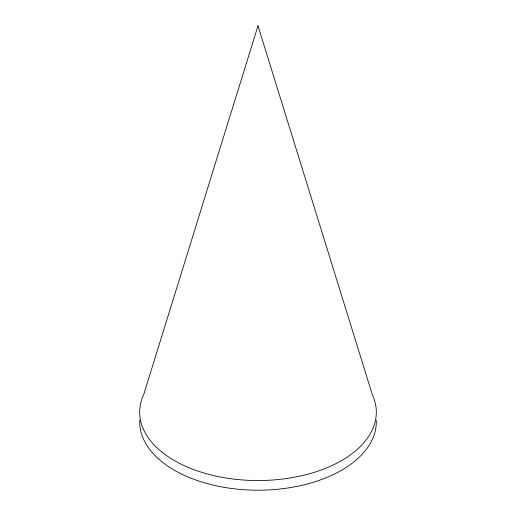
<?xml version="1.0" encoding="UTF-8"?>
<svg xmlns="http://www.w3.org/2000/svg" width="516" height="516" viewBox="0 0 516 516"><rect width="100%" height="100%" fill="white"/><g stroke="black" fill="none" stroke-linecap="round" stroke-linejoin="round"><path stroke-width="0.77" d="M376.287 420.347A118.319 68.312 0 0 1 258 490.2A118.319 68.312 0 0 1 139.713 420.347M258 25.8L143.712 394.547A118.319 68.312 0 0 0 258 480.538A118.319 68.312 0 0 0 372.288 394.547L258 25.8"/></g></svg>
